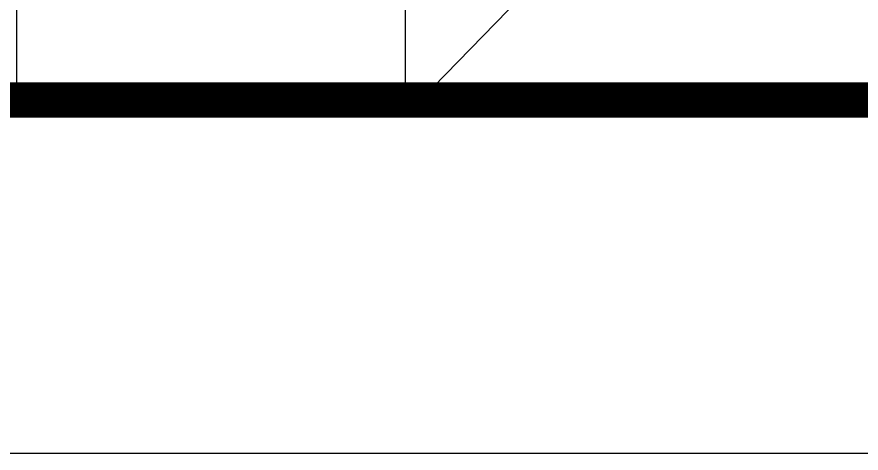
# Model space of a CAD drawing. Extents: x 718358 to 1668613, y -348838 to -159582.
# Drawn here: x 872408 to 873603, y -201635 to -201017 of the extents above; entities that cross this region are included whole.
import ezdxf

# ---------------------------------------------------------------- set-up
doc = ezdxf.new("R2010")
doc.units = 0
doc.header["$LTSCALE"] = 1000
doc.layers.add('建-图框', color=4, linetype='Continuous')

msp = doc.modelspace()

# ---------------------------------------------------------------- linework, layer by layer
at = {"layer": '建-图框'}
for p, q in [((872408.1, -201134.6), (872408.1, -199134.6)), ((872958.1, -201134.6), (872958.1, -199134.6)), ((872958.1, -201134.6), (872958.1, -199134.6)), ((872979.5, -201134.6), (873708.1, -200384.6)), ((861108.1, -201134.6), (873708.1, -201134.6))]:
    msp.add_line(p, q, dxfattribs=at)
msp.add_lwpolyline([(844508.1, -159584.6), (844508.1, -201634.6), (874208.1, -201634.6), (874208.1, -159584.6)], close=True, dxfattribs=at)
for points, const_width in [([(845008.1, -160834.6), (845008.1, -201134.6), (873708.1, -201134.6), (873708.1, -160834.6)], 50), ([(861108.1, -200134.6), (861108.1, -201134.6), (873708.1, -201134.6), (873708.1, -199134.6), (864708.1, -199134.6), (864708.1, -200134.6)], 30)]:
    msp.add_lwpolyline(points, close=True, dxfattribs=dict(at, const_width=const_width))

doc.saveas('drawing.dxf')
